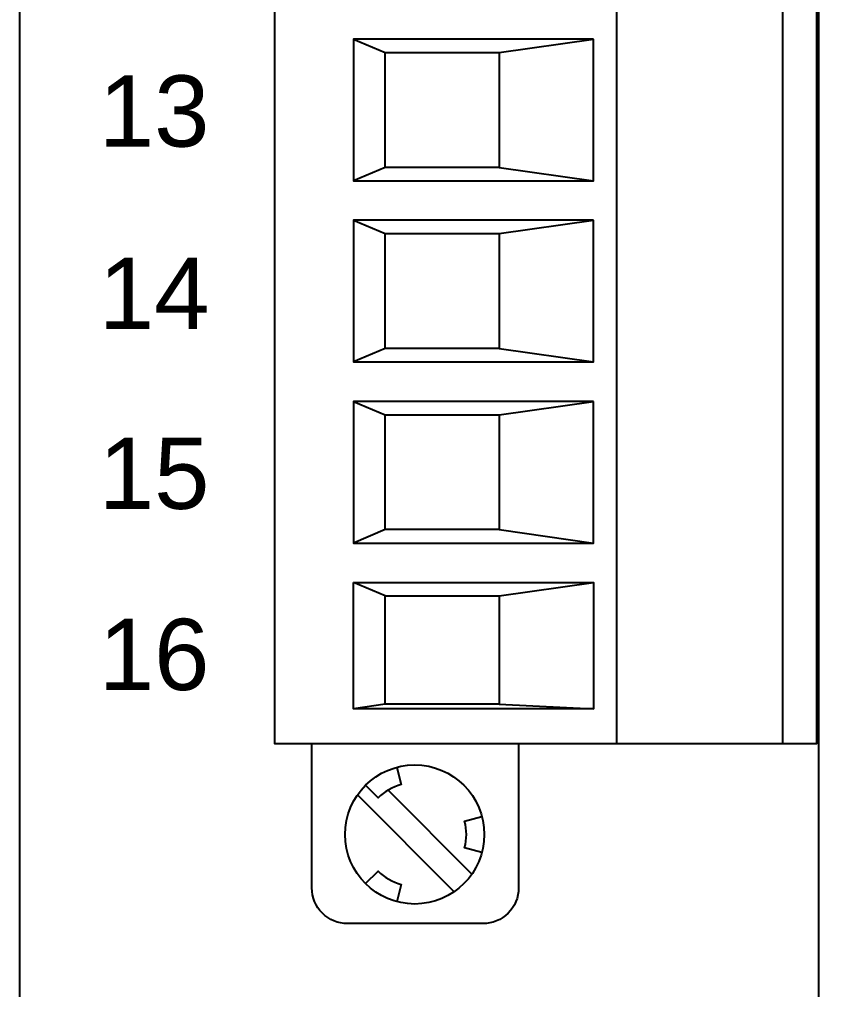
# Model space of a CAD drawing. Extents: x 1 to 47, y 1 to 35.
# Drawn here: x 37.605 to 38.491, y 12.353 to 13.424 of the extents above; entities that cross this region are included whole.
import ezdxf

# ---------------------------------------------------------------- set-up
doc = ezdxf.new("R2010")
doc.units = 0
doc.header["$MEASUREMENT"] = 0
for name, color, linetype in [('9_03__2__42_UNIVERSAL_BINA', 7, 'CONTINUOUS'), ('9_04__3__63_UNIVERSAL_BINA', 7, 'CONTINUOUS'), ('9_05__4__84_UNIVERSAL_BINA', 7, 'CONTINUOUS'), ('9_06__5__21_UNIVERSAL_BINA', 7, 'CONTINUOUS'), ('9_07__6__21_UNIVERSAL_BINA', 7, 'CONTINUOUS'), ('9_08__7__21_UNIVERSAL_BINA', 7, 'CONTINUOUS'), ('9_09__8__42_UNIVERSAL_BINA', 7, 'CONTINUOUS'), ('9_10__9__42_UNIVERSAL_BINA', 7, 'CONTINUOUS'), ('9_11__A__63_UNIVERSAL_BINA', 7, 'CONTINUOUS'), ('9_13__C__24_ELECTROMECHANI', 7, 'CONTINUOUS'), ('9_14__D__36_ELECTROMECHANI', 7, 'CONTINUOUS'), ('9_15__E__48_ELECTROMECHANI', 7, 'CONTINUOUS')]:
    doc.layers.add(name, color=color, linetype=linetype)
doc.styles.add('ARIAL', font='arial.ttf')

msp = doc.modelspace()

# ---------------------------------------------------------------- linework, layer by layer
at = {"layer": '9_03__2__42_UNIVERSAL_BINA'}
for points in [[(38.4875, 10.1348), (38.4875, 16.7075, -0.409111), (38.5649, 16.7863), (38.6646, 16.788, 0.409111), (38.773, 16.8982), (38.773, 17.0097, 0.404026), (38.735, 17.049), (38.33, 17.0632), (37.928, 17.0491, 0.404026), (37.89, 17.0098), (37.89, 16.8972, -0.409111), (37.7739, 16.7791), (37.6819, 16.7775, 0.409111), (37.6045, 16.6987), (37.6045, 10.1436, 0.409111)], [(38.1559, 12.6239), (38.1559, 12.4648, -0.414214), (38.1166, 12.4255), (37.967, 12.4255, -0.414214), (37.9276, 12.4648), (37.9276, 12.6239)], [(38.0213, 12.598), (38.0264, 12.579, 0.131652), (38.0008, 12.5642), (37.9869, 12.5782)], [(38.1153, 12.504), (38.0963, 12.5091, 0.131652), (38.0963, 12.5387), (38.1153, 12.5437)], [(37.9869, 12.4696), (38.0008, 12.4835, 0.131652), (38.0264, 12.4687), (38.0213, 12.4497)]]:
    msp.add_lwpolyline(points, format="xyb", dxfattribs=at)
for points in [[(38.4849, 14.2239), (38.4849, 12.6239), (37.8865, 12.6239), (37.8865, 14.2239)], [(38.2388, 13.4021), (37.9737, 13.4021), (37.9737, 13.2456), (38.2388, 13.2456)], [(38.0085, 13.3873), (38.1345, 13.3873), (38.1345, 13.2605), (38.0085, 13.2605)], [(38.2388, 13.2021), (37.9737, 13.2021), (37.9737, 13.0456), (38.2388, 13.0456)], [(38.0085, 13.1873), (38.1345, 13.1873), (38.1345, 13.0605), (38.0085, 13.0605)], [(38.2388, 13.0021), (37.9737, 13.0021), (37.9737, 12.8456), (38.2388, 12.8456)], [(38.0085, 12.9873), (38.1345, 12.9873), (38.1345, 12.8605), (38.0085, 12.8605)], [(37.9737, 12.8021), (38.2388, 12.8021), (38.2388, 12.6625), (37.9737, 12.6625)], [(38.0085, 12.7873), (38.1345, 12.7873), (38.1345, 12.6678), (38.0085, 12.6678)]]:
    msp.add_lwpolyline(points, close=True, dxfattribs=at)
for points in [[(38.2644, 12.6239), (38.2644, 14.2239)], [(38.4476, 14.2239), (38.4476, 12.6239)], [(37.9737, 13.4021), (38.0085, 13.3873)], [(38.1345, 13.3873), (38.2388, 13.4021)], [(38.0085, 13.2605), (37.9737, 13.2456)], [(38.1345, 13.2605), (38.2388, 13.2456)], [(37.9737, 13.2021), (38.0085, 13.1873)], [(38.1345, 13.1873), (38.2388, 13.2021)], [(38.0085, 13.0605), (37.9737, 13.0456)], [(38.1345, 13.0605), (38.2388, 13.0456)], [(37.9737, 13.0021), (38.0085, 12.9873)], [(38.1345, 12.9873), (38.2388, 13.0021)], [(38.0085, 12.8605), (37.9737, 12.8456)], [(38.1345, 12.8605), (38.2388, 12.8456)], [(38.0085, 12.7873), (37.9737, 12.8021)], [(38.1345, 12.7873), (38.2388, 12.8021)], [(38.0085, 12.6678), (37.9737, 12.6625)], [(38.1345, 12.6678), (38.2388, 12.6625)], [(38.0848, 12.4607), (37.978, 12.5675)], [(38.0117, 12.5728), (38.1043, 12.4802)]]:
    msp.add_lwpolyline(points, dxfattribs=at)
msp.add_circle((38.0412, 12.5239), 0.0768, dxfattribs=at)
at = {"layer": '9_04__3__63_UNIVERSAL_BINA'}
for points in [[(38.4875, 10.1348), (38.4875, 16.7075, -0.409111), (38.5649, 16.7863), (38.6646, 16.788, 0.409111), (38.773, 16.8982), (38.773, 17.0097, 0.404026), (38.735, 17.049), (38.33, 17.0632), (37.928, 17.0491, 0.404026), (37.89, 17.0098), (37.89, 16.8972, -0.409111), (37.7739, 16.7791), (37.6819, 16.7775, 0.409111), (37.6045, 16.6987), (37.6045, 10.1436, 0.409111)], [(38.1559, 12.6239), (38.1559, 12.4648, -0.414214), (38.1166, 12.4255), (37.967, 12.4255, -0.414214), (37.9276, 12.4648), (37.9276, 12.6239)], [(38.0213, 12.598), (38.0264, 12.579, 0.131652), (38.0008, 12.5642), (37.9869, 12.5782)], [(38.1153, 12.504), (38.0963, 12.5091, 0.131652), (38.0963, 12.5387), (38.1153, 12.5437)], [(37.9869, 12.4696), (38.0008, 12.4835, 0.131652), (38.0264, 12.4687), (38.0213, 12.4497)]]:
    msp.add_lwpolyline(points, format="xyb", dxfattribs=at)
for points in [[(38.4849, 14.2239), (38.4849, 12.6239), (37.8865, 12.6239), (37.8865, 14.2239)], [(38.2388, 13.4021), (37.9737, 13.4021), (37.9737, 13.2456), (38.2388, 13.2456)], [(38.0085, 13.3873), (38.1345, 13.3873), (38.1345, 13.2605), (38.0085, 13.2605)], [(38.2388, 13.2021), (37.9737, 13.2021), (37.9737, 13.0456), (38.2388, 13.0456)], [(38.0085, 13.1873), (38.1345, 13.1873), (38.1345, 13.0605), (38.0085, 13.0605)], [(38.2388, 13.0021), (37.9737, 13.0021), (37.9737, 12.8456), (38.2388, 12.8456)], [(38.0085, 12.9873), (38.1345, 12.9873), (38.1345, 12.8605), (38.0085, 12.8605)], [(37.9737, 12.8021), (38.2388, 12.8021), (38.2388, 12.6625), (37.9737, 12.6625)], [(38.0085, 12.7873), (38.1345, 12.7873), (38.1345, 12.6678), (38.0085, 12.6678)]]:
    msp.add_lwpolyline(points, close=True, dxfattribs=at)
for points in [[(38.2644, 12.6239), (38.2644, 14.2239)], [(38.4476, 14.2239), (38.4476, 12.6239)], [(37.9737, 13.4021), (38.0085, 13.3873)], [(38.1345, 13.3873), (38.2388, 13.4021)], [(38.0085, 13.2605), (37.9737, 13.2456)], [(38.1345, 13.2605), (38.2388, 13.2456)], [(37.9737, 13.2021), (38.0085, 13.1873)], [(38.1345, 13.1873), (38.2388, 13.2021)], [(38.0085, 13.0605), (37.9737, 13.0456)], [(38.1345, 13.0605), (38.2388, 13.0456)], [(37.9737, 13.0021), (38.0085, 12.9873)], [(38.1345, 12.9873), (38.2388, 13.0021)], [(38.0085, 12.8605), (37.9737, 12.8456)], [(38.1345, 12.8605), (38.2388, 12.8456)], [(38.0085, 12.7873), (37.9737, 12.8021)], [(38.1345, 12.7873), (38.2388, 12.8021)], [(38.0085, 12.6678), (37.9737, 12.6625)], [(38.1345, 12.6678), (38.2388, 12.6625)], [(38.0848, 12.4607), (37.978, 12.5675)], [(38.0117, 12.5728), (38.1043, 12.4802)]]:
    msp.add_lwpolyline(points, dxfattribs=at)
msp.add_circle((38.0412, 12.5239), 0.0768, dxfattribs=at)
at = {"layer": '9_05__4__84_UNIVERSAL_BINA'}
for points in [[(38.4875, 10.1348), (38.4875, 16.7075, -0.409111), (38.5649, 16.7863), (38.6646, 16.788, 0.409111), (38.773, 16.8982), (38.773, 17.0097, 0.404026), (38.735, 17.049), (38.33, 17.0632), (37.928, 17.0491, 0.404026), (37.89, 17.0098), (37.89, 16.8972, -0.409111), (37.7739, 16.7791), (37.6819, 16.7775, 0.409111), (37.6045, 16.6987), (37.6045, 10.1436, 0.409111)], [(38.1559, 12.6239), (38.1559, 12.4648, -0.414214), (38.1166, 12.4255), (37.967, 12.4255, -0.414214), (37.9276, 12.4648), (37.9276, 12.6239)], [(38.0213, 12.598), (38.0264, 12.579, 0.131652), (38.0008, 12.5642), (37.9869, 12.5782)], [(38.1153, 12.504), (38.0963, 12.5091, 0.131652), (38.0963, 12.5387), (38.1153, 12.5437)], [(37.9869, 12.4696), (38.0008, 12.4835, 0.131652), (38.0264, 12.4687), (38.0213, 12.4497)]]:
    msp.add_lwpolyline(points, format="xyb", dxfattribs=at)
for points in [[(38.4849, 14.2239), (38.4849, 12.6239), (37.8865, 12.6239), (37.8865, 14.2239)], [(38.2388, 13.4021), (37.9737, 13.4021), (37.9737, 13.2456), (38.2388, 13.2456)], [(38.0085, 13.3873), (38.1345, 13.3873), (38.1345, 13.2605), (38.0085, 13.2605)], [(38.2388, 13.2021), (37.9737, 13.2021), (37.9737, 13.0456), (38.2388, 13.0456)], [(38.0085, 13.1873), (38.1345, 13.1873), (38.1345, 13.0605), (38.0085, 13.0605)], [(38.2388, 13.0021), (37.9737, 13.0021), (37.9737, 12.8456), (38.2388, 12.8456)], [(38.0085, 12.9873), (38.1345, 12.9873), (38.1345, 12.8605), (38.0085, 12.8605)], [(37.9737, 12.8021), (38.2388, 12.8021), (38.2388, 12.6625), (37.9737, 12.6625)], [(38.0085, 12.7873), (38.1345, 12.7873), (38.1345, 12.6678), (38.0085, 12.6678)]]:
    msp.add_lwpolyline(points, close=True, dxfattribs=at)
for points in [[(38.2644, 12.6239), (38.2644, 14.2239)], [(38.4476, 14.2239), (38.4476, 12.6239)], [(37.9737, 13.4021), (38.0085, 13.3873)], [(38.1345, 13.3873), (38.2388, 13.4021)], [(38.0085, 13.2605), (37.9737, 13.2456)], [(38.1345, 13.2605), (38.2388, 13.2456)], [(37.9737, 13.2021), (38.0085, 13.1873)], [(38.1345, 13.1873), (38.2388, 13.2021)], [(38.0085, 13.0605), (37.9737, 13.0456)], [(38.1345, 13.0605), (38.2388, 13.0456)], [(37.9737, 13.0021), (38.0085, 12.9873)], [(38.1345, 12.9873), (38.2388, 13.0021)], [(38.0085, 12.8605), (37.9737, 12.8456)], [(38.1345, 12.8605), (38.2388, 12.8456)], [(38.0085, 12.7873), (37.9737, 12.8021)], [(38.1345, 12.7873), (38.2388, 12.8021)], [(38.0085, 12.6678), (37.9737, 12.6625)], [(38.1345, 12.6678), (38.2388, 12.6625)], [(38.0848, 12.4607), (37.978, 12.5675)], [(38.0117, 12.5728), (38.1043, 12.4802)]]:
    msp.add_lwpolyline(points, dxfattribs=at)
msp.add_circle((38.0412, 12.5239), 0.0768, dxfattribs=at)
at = {"layer": '9_06__5__21_UNIVERSAL_BINA'}
for points in [[(38.4875, 10.1348), (38.4875, 16.7075, -0.409111), (38.5649, 16.7863), (38.6646, 16.788, 0.409111), (38.773, 16.8982), (38.773, 17.0097, 0.404026), (38.735, 17.049), (38.33, 17.0632), (37.928, 17.0491, 0.404026), (37.89, 17.0098), (37.89, 16.8972, -0.409111), (37.7739, 16.7791), (37.6819, 16.7775, 0.409111), (37.6045, 16.6987), (37.6045, 10.1436, 0.409111)], [(38.1559, 12.6239), (38.1559, 12.4648, -0.414214), (38.1166, 12.4255), (37.967, 12.4255, -0.414214), (37.9276, 12.4648), (37.9276, 12.6239)], [(38.0213, 12.598), (38.0264, 12.579, 0.131652), (38.0008, 12.5642), (37.9869, 12.5782)], [(38.1153, 12.504), (38.0963, 12.5091, 0.131652), (38.0963, 12.5387), (38.1153, 12.5437)], [(37.9869, 12.4696), (38.0008, 12.4835, 0.131652), (38.0264, 12.4687), (38.0213, 12.4497)]]:
    msp.add_lwpolyline(points, format="xyb", dxfattribs=at)
for points in [[(38.4849, 14.2239), (38.4849, 12.6239), (37.8865, 12.6239), (37.8865, 14.2239)], [(38.2388, 13.4021), (37.9737, 13.4021), (37.9737, 13.2456), (38.2388, 13.2456)], [(38.0085, 13.3873), (38.1345, 13.3873), (38.1345, 13.2605), (38.0085, 13.2605)], [(38.2388, 13.2021), (37.9737, 13.2021), (37.9737, 13.0456), (38.2388, 13.0456)], [(38.0085, 13.1873), (38.1345, 13.1873), (38.1345, 13.0605), (38.0085, 13.0605)], [(38.2388, 13.0021), (37.9737, 13.0021), (37.9737, 12.8456), (38.2388, 12.8456)], [(38.0085, 12.9873), (38.1345, 12.9873), (38.1345, 12.8605), (38.0085, 12.8605)], [(37.9737, 12.8021), (38.2388, 12.8021), (38.2388, 12.6625), (37.9737, 12.6625)], [(38.0085, 12.7873), (38.1345, 12.7873), (38.1345, 12.6678), (38.0085, 12.6678)]]:
    msp.add_lwpolyline(points, close=True, dxfattribs=at)
for points in [[(38.2644, 12.6239), (38.2644, 14.2239)], [(38.4476, 14.2239), (38.4476, 12.6239)], [(37.9737, 13.4021), (38.0085, 13.3873)], [(38.1345, 13.3873), (38.2388, 13.4021)], [(38.0085, 13.2605), (37.9737, 13.2456)], [(38.1345, 13.2605), (38.2388, 13.2456)], [(37.9737, 13.2021), (38.0085, 13.1873)], [(38.1345, 13.1873), (38.2388, 13.2021)], [(38.0085, 13.0605), (37.9737, 13.0456)], [(38.1345, 13.0605), (38.2388, 13.0456)], [(37.9737, 13.0021), (38.0085, 12.9873)], [(38.1345, 12.9873), (38.2388, 13.0021)], [(38.0085, 12.8605), (37.9737, 12.8456)], [(38.1345, 12.8605), (38.2388, 12.8456)], [(38.0085, 12.7873), (37.9737, 12.8021)], [(38.1345, 12.7873), (38.2388, 12.8021)], [(38.0085, 12.6678), (37.9737, 12.6625)], [(38.1345, 12.6678), (38.2388, 12.6625)], [(38.0848, 12.4607), (37.978, 12.5675)], [(38.0117, 12.5728), (38.1043, 12.4802)]]:
    msp.add_lwpolyline(points, dxfattribs=at)
msp.add_circle((38.0412, 12.5239), 0.0768, dxfattribs=at)
at = {"layer": '9_07__6__21_UNIVERSAL_BINA'}
for points in [[(38.4875, 10.1348), (38.4875, 16.7075, -0.409111), (38.5649, 16.7863), (38.6646, 16.788, 0.409111), (38.773, 16.8982), (38.773, 17.0097, 0.404026), (38.735, 17.049), (38.33, 17.0632), (37.928, 17.0491, 0.404026), (37.89, 17.0098), (37.89, 16.8972, -0.409111), (37.7739, 16.7791), (37.6819, 16.7775, 0.409111), (37.6045, 16.6987), (37.6045, 10.1436, 0.409111)], [(38.1559, 12.6239), (38.1559, 12.4648, -0.414214), (38.1166, 12.4255), (37.967, 12.4255, -0.414214), (37.9276, 12.4648), (37.9276, 12.6239)], [(38.0213, 12.598), (38.0264, 12.579, 0.131652), (38.0008, 12.5642), (37.9869, 12.5782)], [(38.1153, 12.504), (38.0963, 12.5091, 0.131652), (38.0963, 12.5387), (38.1153, 12.5437)], [(37.9869, 12.4696), (38.0008, 12.4835, 0.131652), (38.0264, 12.4687), (38.0213, 12.4497)]]:
    msp.add_lwpolyline(points, format="xyb", dxfattribs=at)
for points in [[(38.4849, 14.2239), (38.4849, 12.6239), (37.8865, 12.6239), (37.8865, 14.2239)], [(38.2388, 13.4021), (37.9737, 13.4021), (37.9737, 13.2456), (38.2388, 13.2456)], [(38.0085, 13.3873), (38.1345, 13.3873), (38.1345, 13.2605), (38.0085, 13.2605)], [(38.2388, 13.2021), (37.9737, 13.2021), (37.9737, 13.0456), (38.2388, 13.0456)], [(38.0085, 13.1873), (38.1345, 13.1873), (38.1345, 13.0605), (38.0085, 13.0605)], [(38.2388, 13.0021), (37.9737, 13.0021), (37.9737, 12.8456), (38.2388, 12.8456)], [(38.0085, 12.9873), (38.1345, 12.9873), (38.1345, 12.8605), (38.0085, 12.8605)], [(37.9737, 12.8021), (38.2388, 12.8021), (38.2388, 12.6625), (37.9737, 12.6625)], [(38.0085, 12.7873), (38.1345, 12.7873), (38.1345, 12.6678), (38.0085, 12.6678)]]:
    msp.add_lwpolyline(points, close=True, dxfattribs=at)
for points in [[(38.2644, 12.6239), (38.2644, 14.2239)], [(38.4476, 14.2239), (38.4476, 12.6239)], [(37.9737, 13.4021), (38.0085, 13.3873)], [(38.1345, 13.3873), (38.2388, 13.4021)], [(38.0085, 13.2605), (37.9737, 13.2456)], [(38.1345, 13.2605), (38.2388, 13.2456)], [(37.9737, 13.2021), (38.0085, 13.1873)], [(38.1345, 13.1873), (38.2388, 13.2021)], [(38.0085, 13.0605), (37.9737, 13.0456)], [(38.1345, 13.0605), (38.2388, 13.0456)], [(37.9737, 13.0021), (38.0085, 12.9873)], [(38.1345, 12.9873), (38.2388, 13.0021)], [(38.0085, 12.8605), (37.9737, 12.8456)], [(38.1345, 12.8605), (38.2388, 12.8456)], [(38.0085, 12.7873), (37.9737, 12.8021)], [(38.1345, 12.7873), (38.2388, 12.8021)], [(38.0085, 12.6678), (37.9737, 12.6625)], [(38.1345, 12.6678), (38.2388, 12.6625)], [(38.0848, 12.4607), (37.978, 12.5675)], [(38.0117, 12.5728), (38.1043, 12.4802)]]:
    msp.add_lwpolyline(points, dxfattribs=at)
msp.add_circle((38.0412, 12.5239), 0.0768, dxfattribs=at)
at = {"layer": '9_08__7__21_UNIVERSAL_BINA'}
for points in [[(38.4875, 10.1348), (38.4875, 16.7075, -0.409111), (38.5649, 16.7863), (38.6646, 16.788, 0.409111), (38.773, 16.8982), (38.773, 17.0097, 0.404026), (38.735, 17.049), (38.33, 17.0632), (37.928, 17.0491, 0.404026), (37.89, 17.0098), (37.89, 16.8972, -0.409111), (37.7739, 16.7791), (37.6819, 16.7775, 0.409111), (37.6045, 16.6987), (37.6045, 10.1436, 0.409111)], [(38.1559, 12.6239), (38.1559, 12.4648, -0.414214), (38.1166, 12.4255), (37.967, 12.4255, -0.414214), (37.9276, 12.4648), (37.9276, 12.6239)], [(38.0213, 12.598), (38.0264, 12.579, 0.131652), (38.0008, 12.5642), (37.9869, 12.5782)], [(38.1153, 12.504), (38.0963, 12.5091, 0.131652), (38.0963, 12.5387), (38.1153, 12.5437)], [(37.9869, 12.4696), (38.0008, 12.4835, 0.131652), (38.0264, 12.4687), (38.0213, 12.4497)]]:
    msp.add_lwpolyline(points, format="xyb", dxfattribs=at)
for points in [[(38.4849, 14.2239), (38.4849, 12.6239), (37.8865, 12.6239), (37.8865, 14.2239)], [(38.2388, 13.4021), (37.9737, 13.4021), (37.9737, 13.2456), (38.2388, 13.2456)], [(38.0085, 13.3873), (38.1345, 13.3873), (38.1345, 13.2605), (38.0085, 13.2605)], [(38.2388, 13.2021), (37.9737, 13.2021), (37.9737, 13.0456), (38.2388, 13.0456)], [(38.0085, 13.1873), (38.1345, 13.1873), (38.1345, 13.0605), (38.0085, 13.0605)], [(38.2388, 13.0021), (37.9737, 13.0021), (37.9737, 12.8456), (38.2388, 12.8456)], [(38.0085, 12.9873), (38.1345, 12.9873), (38.1345, 12.8605), (38.0085, 12.8605)], [(37.9737, 12.8021), (38.2388, 12.8021), (38.2388, 12.6625), (37.9737, 12.6625)], [(38.0085, 12.7873), (38.1345, 12.7873), (38.1345, 12.6678), (38.0085, 12.6678)]]:
    msp.add_lwpolyline(points, close=True, dxfattribs=at)
for points in [[(38.2644, 12.6239), (38.2644, 14.2239)], [(38.4476, 14.2239), (38.4476, 12.6239)], [(37.9737, 13.4021), (38.0085, 13.3873)], [(38.1345, 13.3873), (38.2388, 13.4021)], [(38.0085, 13.2605), (37.9737, 13.2456)], [(38.1345, 13.2605), (38.2388, 13.2456)], [(37.9737, 13.2021), (38.0085, 13.1873)], [(38.1345, 13.1873), (38.2388, 13.2021)], [(38.0085, 13.0605), (37.9737, 13.0456)], [(38.1345, 13.0605), (38.2388, 13.0456)], [(37.9737, 13.0021), (38.0085, 12.9873)], [(38.1345, 12.9873), (38.2388, 13.0021)], [(38.0085, 12.8605), (37.9737, 12.8456)], [(38.1345, 12.8605), (38.2388, 12.8456)], [(38.0085, 12.7873), (37.9737, 12.8021)], [(38.1345, 12.7873), (38.2388, 12.8021)], [(38.0085, 12.6678), (37.9737, 12.6625)], [(38.1345, 12.6678), (38.2388, 12.6625)], [(38.0848, 12.4607), (37.978, 12.5675)], [(38.0117, 12.5728), (38.1043, 12.4802)]]:
    msp.add_lwpolyline(points, dxfattribs=at)
msp.add_circle((38.0412, 12.5239), 0.0768, dxfattribs=at)
at = {"layer": '9_09__8__42_UNIVERSAL_BINA'}
for points in [[(38.4875, 10.1348), (38.4875, 16.7075, -0.409111), (38.5649, 16.7863), (38.6646, 16.788, 0.409111), (38.773, 16.8982), (38.773, 17.0097, 0.404026), (38.735, 17.049), (38.33, 17.0632), (37.928, 17.0491, 0.404026), (37.89, 17.0098), (37.89, 16.8972, -0.409111), (37.7739, 16.7791), (37.6819, 16.7775, 0.409111), (37.6045, 16.6987), (37.6045, 10.1436, 0.409111)], [(38.1559, 12.6239), (38.1559, 12.4648, -0.414214), (38.1166, 12.4255), (37.967, 12.4255, -0.414214), (37.9276, 12.4648), (37.9276, 12.6239)], [(38.0213, 12.598), (38.0264, 12.579, 0.131652), (38.0008, 12.5642), (37.9869, 12.5782)], [(38.1153, 12.504), (38.0963, 12.5091, 0.131652), (38.0963, 12.5387), (38.1153, 12.5437)], [(37.9869, 12.4696), (38.0008, 12.4835, 0.131652), (38.0264, 12.4687), (38.0213, 12.4497)]]:
    msp.add_lwpolyline(points, format="xyb", dxfattribs=at)
for points in [[(38.4849, 14.2239), (38.4849, 12.6239), (37.8865, 12.6239), (37.8865, 14.2239)], [(38.2388, 13.4021), (37.9737, 13.4021), (37.9737, 13.2456), (38.2388, 13.2456)], [(38.0085, 13.3873), (38.1345, 13.3873), (38.1345, 13.2605), (38.0085, 13.2605)], [(38.2388, 13.2021), (37.9737, 13.2021), (37.9737, 13.0456), (38.2388, 13.0456)], [(38.0085, 13.1873), (38.1345, 13.1873), (38.1345, 13.0605), (38.0085, 13.0605)], [(38.2388, 13.0021), (37.9737, 13.0021), (37.9737, 12.8456), (38.2388, 12.8456)], [(38.0085, 12.9873), (38.1345, 12.9873), (38.1345, 12.8605), (38.0085, 12.8605)], [(37.9737, 12.8021), (38.2388, 12.8021), (38.2388, 12.6625), (37.9737, 12.6625)], [(38.0085, 12.7873), (38.1345, 12.7873), (38.1345, 12.6678), (38.0085, 12.6678)]]:
    msp.add_lwpolyline(points, close=True, dxfattribs=at)
for points in [[(38.2644, 12.6239), (38.2644, 14.2239)], [(38.4476, 14.2239), (38.4476, 12.6239)], [(37.9737, 13.4021), (38.0085, 13.3873)], [(38.1345, 13.3873), (38.2388, 13.4021)], [(38.0085, 13.2605), (37.9737, 13.2456)], [(38.1345, 13.2605), (38.2388, 13.2456)], [(37.9737, 13.2021), (38.0085, 13.1873)], [(38.1345, 13.1873), (38.2388, 13.2021)], [(38.0085, 13.0605), (37.9737, 13.0456)], [(38.1345, 13.0605), (38.2388, 13.0456)], [(37.9737, 13.0021), (38.0085, 12.9873)], [(38.1345, 12.9873), (38.2388, 13.0021)], [(38.0085, 12.8605), (37.9737, 12.8456)], [(38.1345, 12.8605), (38.2388, 12.8456)], [(38.0085, 12.7873), (37.9737, 12.8021)], [(38.1345, 12.7873), (38.2388, 12.8021)], [(38.0085, 12.6678), (37.9737, 12.6625)], [(38.1345, 12.6678), (38.2388, 12.6625)], [(38.0848, 12.4607), (37.978, 12.5675)], [(38.0117, 12.5728), (38.1043, 12.4802)]]:
    msp.add_lwpolyline(points, dxfattribs=at)
msp.add_circle((38.0412, 12.5239), 0.0768, dxfattribs=at)
at = {"layer": '9_10__9__42_UNIVERSAL_BINA'}
for points in [[(38.4875, 10.1348), (38.4875, 16.7075, -0.409111), (38.5649, 16.7863), (38.6646, 16.788, 0.409111), (38.773, 16.8982), (38.773, 17.0097, 0.404026), (38.735, 17.049), (38.33, 17.0632), (37.928, 17.0491, 0.404026), (37.89, 17.0098), (37.89, 16.8972, -0.409111), (37.7739, 16.7791), (37.6819, 16.7775, 0.409111), (37.6045, 16.6987), (37.6045, 10.1436, 0.409111)], [(38.1559, 12.6239), (38.1559, 12.4648, -0.414214), (38.1166, 12.4255), (37.967, 12.4255, -0.414214), (37.9276, 12.4648), (37.9276, 12.6239)], [(38.0213, 12.598), (38.0264, 12.579, 0.131652), (38.0008, 12.5642), (37.9869, 12.5782)], [(38.1153, 12.504), (38.0963, 12.5091, 0.131652), (38.0963, 12.5387), (38.1153, 12.5437)], [(37.9869, 12.4696), (38.0008, 12.4835, 0.131652), (38.0264, 12.4687), (38.0213, 12.4497)]]:
    msp.add_lwpolyline(points, format="xyb", dxfattribs=at)
for points in [[(38.4849, 14.2239), (38.4849, 12.6239), (37.8865, 12.6239), (37.8865, 14.2239)], [(38.2388, 13.4021), (37.9737, 13.4021), (37.9737, 13.2456), (38.2388, 13.2456)], [(38.0085, 13.3873), (38.1345, 13.3873), (38.1345, 13.2605), (38.0085, 13.2605)], [(38.2388, 13.2021), (37.9737, 13.2021), (37.9737, 13.0456), (38.2388, 13.0456)], [(38.0085, 13.1873), (38.1345, 13.1873), (38.1345, 13.0605), (38.0085, 13.0605)], [(38.2388, 13.0021), (37.9737, 13.0021), (37.9737, 12.8456), (38.2388, 12.8456)], [(38.0085, 12.9873), (38.1345, 12.9873), (38.1345, 12.8605), (38.0085, 12.8605)], [(37.9737, 12.8021), (38.2388, 12.8021), (38.2388, 12.6625), (37.9737, 12.6625)], [(38.0085, 12.7873), (38.1345, 12.7873), (38.1345, 12.6678), (38.0085, 12.6678)]]:
    msp.add_lwpolyline(points, close=True, dxfattribs=at)
for points in [[(38.2644, 12.6239), (38.2644, 14.2239)], [(38.4476, 14.2239), (38.4476, 12.6239)], [(37.9737, 13.4021), (38.0085, 13.3873)], [(38.1345, 13.3873), (38.2388, 13.4021)], [(38.0085, 13.2605), (37.9737, 13.2456)], [(38.1345, 13.2605), (38.2388, 13.2456)], [(37.9737, 13.2021), (38.0085, 13.1873)], [(38.1345, 13.1873), (38.2388, 13.2021)], [(38.0085, 13.0605), (37.9737, 13.0456)], [(38.1345, 13.0605), (38.2388, 13.0456)], [(37.9737, 13.0021), (38.0085, 12.9873)], [(38.1345, 12.9873), (38.2388, 13.0021)], [(38.0085, 12.8605), (37.9737, 12.8456)], [(38.1345, 12.8605), (38.2388, 12.8456)], [(38.0085, 12.7873), (37.9737, 12.8021)], [(38.1345, 12.7873), (38.2388, 12.8021)], [(38.0085, 12.6678), (37.9737, 12.6625)], [(38.1345, 12.6678), (38.2388, 12.6625)], [(38.0848, 12.4607), (37.978, 12.5675)], [(38.0117, 12.5728), (38.1043, 12.4802)]]:
    msp.add_lwpolyline(points, dxfattribs=at)
msp.add_circle((38.0412, 12.5239), 0.0768, dxfattribs=at)
at = {"layer": '9_11__A__63_UNIVERSAL_BINA'}
for points in [[(38.4875, 10.1348), (38.4875, 16.7075, -0.409111), (38.5649, 16.7863), (38.6646, 16.788, 0.409111), (38.773, 16.8982), (38.773, 17.0097, 0.404026), (38.735, 17.049), (38.33, 17.0632), (37.928, 17.0491, 0.404026), (37.89, 17.0098), (37.89, 16.8972, -0.409111), (37.7739, 16.7791), (37.6819, 16.7775, 0.409111), (37.6045, 16.6987), (37.6045, 10.1436, 0.409111)], [(38.1559, 12.6239), (38.1559, 12.4648, -0.414214), (38.1166, 12.4255), (37.967, 12.4255, -0.414214), (37.9276, 12.4648), (37.9276, 12.6239)], [(38.0213, 12.598), (38.0264, 12.579, 0.131652), (38.0008, 12.5642), (37.9869, 12.5782)], [(38.1153, 12.504), (38.0963, 12.5091, 0.131652), (38.0963, 12.5387), (38.1153, 12.5437)], [(37.9869, 12.4696), (38.0008, 12.4835, 0.131652), (38.0264, 12.4687), (38.0213, 12.4497)]]:
    msp.add_lwpolyline(points, format="xyb", dxfattribs=at)
for points in [[(38.4849, 14.2239), (38.4849, 12.6239), (37.8865, 12.6239), (37.8865, 14.2239)], [(38.2388, 13.4021), (37.9737, 13.4021), (37.9737, 13.2456), (38.2388, 13.2456)], [(38.0085, 13.3873), (38.1345, 13.3873), (38.1345, 13.2605), (38.0085, 13.2605)], [(38.2388, 13.2021), (37.9737, 13.2021), (37.9737, 13.0456), (38.2388, 13.0456)], [(38.0085, 13.1873), (38.1345, 13.1873), (38.1345, 13.0605), (38.0085, 13.0605)], [(38.2388, 13.0021), (37.9737, 13.0021), (37.9737, 12.8456), (38.2388, 12.8456)], [(38.0085, 12.9873), (38.1345, 12.9873), (38.1345, 12.8605), (38.0085, 12.8605)], [(37.9737, 12.8021), (38.2388, 12.8021), (38.2388, 12.6625), (37.9737, 12.6625)], [(38.0085, 12.7873), (38.1345, 12.7873), (38.1345, 12.6678), (38.0085, 12.6678)]]:
    msp.add_lwpolyline(points, close=True, dxfattribs=at)
for points in [[(38.2644, 12.6239), (38.2644, 14.2239)], [(38.4476, 14.2239), (38.4476, 12.6239)], [(37.9737, 13.4021), (38.0085, 13.3873)], [(38.1345, 13.3873), (38.2388, 13.4021)], [(38.0085, 13.2605), (37.9737, 13.2456)], [(38.1345, 13.2605), (38.2388, 13.2456)], [(37.9737, 13.2021), (38.0085, 13.1873)], [(38.1345, 13.1873), (38.2388, 13.2021)], [(38.0085, 13.0605), (37.9737, 13.0456)], [(38.1345, 13.0605), (38.2388, 13.0456)], [(37.9737, 13.0021), (38.0085, 12.9873)], [(38.1345, 12.9873), (38.2388, 13.0021)], [(38.0085, 12.8605), (37.9737, 12.8456)], [(38.1345, 12.8605), (38.2388, 12.8456)], [(38.0085, 12.7873), (37.9737, 12.8021)], [(38.1345, 12.7873), (38.2388, 12.8021)], [(38.0085, 12.6678), (37.9737, 12.6625)], [(38.1345, 12.6678), (38.2388, 12.6625)], [(38.0848, 12.4607), (37.978, 12.5675)], [(38.0117, 12.5728), (38.1043, 12.4802)]]:
    msp.add_lwpolyline(points, dxfattribs=at)
msp.add_circle((38.0412, 12.5239), 0.0768, dxfattribs=at)
at = {"layer": '9_13__C__24_ELECTROMECHANI'}
for points in [[(38.4875, 10.1348), (38.4875, 16.7075, -0.409111), (38.5649, 16.7863), (38.6646, 16.788, 0.409111), (38.773, 16.8982), (38.773, 17.0097, 0.404026), (38.735, 17.049), (38.33, 17.0632), (37.928, 17.0491, 0.404026), (37.89, 17.0098), (37.89, 16.8972, -0.409111), (37.7739, 16.7791), (37.6819, 16.7775, 0.409111), (37.6045, 16.6987), (37.6045, 10.1436, 0.409111)], [(38.1559, 12.6239), (38.1559, 12.4648, -0.414214), (38.1166, 12.4255), (37.967, 12.4255, -0.414214), (37.9276, 12.4648), (37.9276, 12.6239)], [(38.0213, 12.598), (38.0264, 12.579, 0.131652), (38.0008, 12.5642), (37.9869, 12.5782)], [(38.1153, 12.504), (38.0963, 12.5091, 0.131652), (38.0963, 12.5387), (38.1153, 12.5437)], [(37.9869, 12.4696), (38.0008, 12.4835, 0.131652), (38.0264, 12.4687), (38.0213, 12.4497)]]:
    msp.add_lwpolyline(points, format="xyb", dxfattribs=at)
for points in [[(38.4849, 14.2239), (38.4849, 12.6239), (37.8865, 12.6239), (37.8865, 14.2239)], [(38.2388, 13.4021), (37.9737, 13.4021), (37.9737, 13.2456), (38.2388, 13.2456)], [(38.0085, 13.3873), (38.1345, 13.3873), (38.1345, 13.2605), (38.0085, 13.2605)], [(38.2388, 13.2021), (37.9737, 13.2021), (37.9737, 13.0456), (38.2388, 13.0456)], [(38.0085, 13.1873), (38.1345, 13.1873), (38.1345, 13.0605), (38.0085, 13.0605)], [(38.2388, 13.0021), (37.9737, 13.0021), (37.9737, 12.8456), (38.2388, 12.8456)], [(38.0085, 12.9873), (38.1345, 12.9873), (38.1345, 12.8605), (38.0085, 12.8605)], [(37.9737, 12.8021), (38.2388, 12.8021), (38.2388, 12.6625), (37.9737, 12.6625)], [(38.0085, 12.7873), (38.1345, 12.7873), (38.1345, 12.6678), (38.0085, 12.6678)]]:
    msp.add_lwpolyline(points, close=True, dxfattribs=at)
for points in [[(38.2644, 12.6239), (38.2644, 14.2239)], [(38.4476, 14.2239), (38.4476, 12.6239)], [(37.9737, 13.4021), (38.0085, 13.3873)], [(38.1345, 13.3873), (38.2388, 13.4021)], [(38.0085, 13.2605), (37.9737, 13.2456)], [(38.1345, 13.2605), (38.2388, 13.2456)], [(37.9737, 13.2021), (38.0085, 13.1873)], [(38.1345, 13.1873), (38.2388, 13.2021)], [(38.0085, 13.0605), (37.9737, 13.0456)], [(38.1345, 13.0605), (38.2388, 13.0456)], [(37.9737, 13.0021), (38.0085, 12.9873)], [(38.1345, 12.9873), (38.2388, 13.0021)], [(38.0085, 12.8605), (37.9737, 12.8456)], [(38.1345, 12.8605), (38.2388, 12.8456)], [(38.0085, 12.7873), (37.9737, 12.8021)], [(38.1345, 12.7873), (38.2388, 12.8021)], [(38.0085, 12.6678), (37.9737, 12.6625)], [(38.1345, 12.6678), (38.2388, 12.6625)], [(38.0848, 12.4607), (37.978, 12.5675)], [(38.0117, 12.5728), (38.1043, 12.4802)]]:
    msp.add_lwpolyline(points, dxfattribs=at)
msp.add_circle((38.0412, 12.5239), 0.0768, dxfattribs=at)
at = {"layer": '9_14__D__36_ELECTROMECHANI'}
for points in [[(38.4875, 10.1348), (38.4875, 16.7075, -0.409111), (38.5649, 16.7863), (38.6646, 16.788, 0.409111), (38.773, 16.8982), (38.773, 17.0097, 0.404026), (38.735, 17.049), (38.33, 17.0632), (37.928, 17.0491, 0.404026), (37.89, 17.0098), (37.89, 16.8972, -0.409111), (37.7739, 16.7791), (37.6819, 16.7775, 0.409111), (37.6045, 16.6987), (37.6045, 10.1436, 0.409111)], [(38.1559, 12.6239), (38.1559, 12.4648, -0.414214), (38.1166, 12.4255), (37.967, 12.4255, -0.414214), (37.9276, 12.4648), (37.9276, 12.6239)], [(38.0213, 12.598), (38.0264, 12.579, 0.131652), (38.0008, 12.5642), (37.9869, 12.5782)], [(38.1153, 12.504), (38.0963, 12.5091, 0.131652), (38.0963, 12.5387), (38.1153, 12.5437)], [(37.9869, 12.4696), (38.0008, 12.4835, 0.131652), (38.0264, 12.4687), (38.0213, 12.4497)]]:
    msp.add_lwpolyline(points, format="xyb", dxfattribs=at)
for points in [[(38.4849, 14.2239), (38.4849, 12.6239), (37.8865, 12.6239), (37.8865, 14.2239)], [(38.2388, 13.4021), (37.9737, 13.4021), (37.9737, 13.2456), (38.2388, 13.2456)], [(38.0085, 13.3873), (38.1345, 13.3873), (38.1345, 13.2605), (38.0085, 13.2605)], [(38.2388, 13.2021), (37.9737, 13.2021), (37.9737, 13.0456), (38.2388, 13.0456)], [(38.0085, 13.1873), (38.1345, 13.1873), (38.1345, 13.0605), (38.0085, 13.0605)], [(38.2388, 13.0021), (37.9737, 13.0021), (37.9737, 12.8456), (38.2388, 12.8456)], [(38.0085, 12.9873), (38.1345, 12.9873), (38.1345, 12.8605), (38.0085, 12.8605)], [(37.9737, 12.8021), (38.2388, 12.8021), (38.2388, 12.6625), (37.9737, 12.6625)], [(38.0085, 12.7873), (38.1345, 12.7873), (38.1345, 12.6678), (38.0085, 12.6678)]]:
    msp.add_lwpolyline(points, close=True, dxfattribs=at)
for points in [[(38.2644, 12.6239), (38.2644, 14.2239)], [(38.4476, 14.2239), (38.4476, 12.6239)], [(37.9737, 13.4021), (38.0085, 13.3873)], [(38.1345, 13.3873), (38.2388, 13.4021)], [(38.0085, 13.2605), (37.9737, 13.2456)], [(38.1345, 13.2605), (38.2388, 13.2456)], [(37.9737, 13.2021), (38.0085, 13.1873)], [(38.1345, 13.1873), (38.2388, 13.2021)], [(38.0085, 13.0605), (37.9737, 13.0456)], [(38.1345, 13.0605), (38.2388, 13.0456)], [(37.9737, 13.0021), (38.0085, 12.9873)], [(38.1345, 12.9873), (38.2388, 13.0021)], [(38.0085, 12.8605), (37.9737, 12.8456)], [(38.1345, 12.8605), (38.2388, 12.8456)], [(38.0085, 12.7873), (37.9737, 12.8021)], [(38.1345, 12.7873), (38.2388, 12.8021)], [(38.0085, 12.6678), (37.9737, 12.6625)], [(38.1345, 12.6678), (38.2388, 12.6625)], [(38.0848, 12.4607), (37.978, 12.5675)], [(38.0117, 12.5728), (38.1043, 12.4802)]]:
    msp.add_lwpolyline(points, dxfattribs=at)
msp.add_circle((38.0412, 12.5239), 0.0768, dxfattribs=at)
at = {"layer": '9_15__E__48_ELECTROMECHANI'}
for points in [[(38.4875, 10.1348), (38.4875, 16.7075, -0.409111), (38.5649, 16.7863), (38.6646, 16.788, 0.409111), (38.773, 16.8982), (38.773, 17.0097, 0.404026), (38.735, 17.049), (38.33, 17.0632), (37.928, 17.0491, 0.404026), (37.89, 17.0098), (37.89, 16.8972, -0.409111), (37.7739, 16.7791), (37.6819, 16.7775, 0.409111), (37.6045, 16.6987), (37.6045, 10.1436, 0.409111)], [(38.1559, 12.6239), (38.1559, 12.4648, -0.414214), (38.1166, 12.4255), (37.967, 12.4255, -0.414214), (37.9276, 12.4648), (37.9276, 12.6239)], [(38.0213, 12.598), (38.0264, 12.579, 0.131652), (38.0008, 12.5642), (37.9869, 12.5782)], [(38.1153, 12.504), (38.0963, 12.5091, 0.131652), (38.0963, 12.5387), (38.1153, 12.5437)], [(37.9869, 12.4696), (38.0008, 12.4835, 0.131652), (38.0264, 12.4687), (38.0213, 12.4497)]]:
    msp.add_lwpolyline(points, format="xyb", dxfattribs=at)
for points in [[(38.4849, 14.2239), (38.4849, 12.6239), (37.8865, 12.6239), (37.8865, 14.2239)], [(38.2388, 13.4021), (37.9737, 13.4021), (37.9737, 13.2456), (38.2388, 13.2456)], [(38.0085, 13.3873), (38.1345, 13.3873), (38.1345, 13.2605), (38.0085, 13.2605)], [(38.2388, 13.2021), (37.9737, 13.2021), (37.9737, 13.0456), (38.2388, 13.0456)], [(38.0085, 13.1873), (38.1345, 13.1873), (38.1345, 13.0605), (38.0085, 13.0605)], [(38.2388, 13.0021), (37.9737, 13.0021), (37.9737, 12.8456), (38.2388, 12.8456)], [(38.0085, 12.9873), (38.1345, 12.9873), (38.1345, 12.8605), (38.0085, 12.8605)], [(37.9737, 12.8021), (38.2388, 12.8021), (38.2388, 12.6625), (37.9737, 12.6625)], [(38.0085, 12.7873), (38.1345, 12.7873), (38.1345, 12.6678), (38.0085, 12.6678)]]:
    msp.add_lwpolyline(points, close=True, dxfattribs=at)
for points in [[(38.2644, 12.6239), (38.2644, 14.2239)], [(38.4476, 14.2239), (38.4476, 12.6239)], [(37.9737, 13.4021), (38.0085, 13.3873)], [(38.1345, 13.3873), (38.2388, 13.4021)], [(38.0085, 13.2605), (37.9737, 13.2456)], [(38.1345, 13.2605), (38.2388, 13.2456)], [(37.9737, 13.2021), (38.0085, 13.1873)], [(38.1345, 13.1873), (38.2388, 13.2021)], [(38.0085, 13.0605), (37.9737, 13.0456)], [(38.1345, 13.0605), (38.2388, 13.0456)], [(37.9737, 13.0021), (38.0085, 12.9873)], [(38.1345, 12.9873), (38.2388, 13.0021)], [(38.0085, 12.8605), (37.9737, 12.8456)], [(38.1345, 12.8605), (38.2388, 12.8456)], [(38.0085, 12.7873), (37.9737, 12.8021)], [(38.1345, 12.7873), (38.2388, 12.8021)], [(38.0085, 12.6678), (37.9737, 12.6625)], [(38.1345, 12.6678), (38.2388, 12.6625)], [(38.0848, 12.4607), (37.978, 12.5675)], [(38.0117, 12.5728), (38.1043, 12.4802)]]:
    msp.add_lwpolyline(points, dxfattribs=at)
msp.add_circle((38.0412, 12.5239), 0.0768, dxfattribs=at)

# ---------------------------------------------------------------- texts
at = {"layer": '9_03__2__42_UNIVERSAL_BINA', "style": 'ARIAL'}
for s, p in [('13', (37.6922, 13.2834)), ('14', (37.6922, 13.0821)), ('15', (37.6922, 12.8834)), ('16', (37.6922, 12.6834))]:
    msp.add_text(s, height=0.07867, dxfattribs=at).set_placement(p)
at = {"layer": '9_04__3__63_UNIVERSAL_BINA', "style": 'ARIAL'}
for s, p in [('13', (37.6922, 13.2834)), ('14', (37.6922, 13.0821)), ('15', (37.6922, 12.8834)), ('16', (37.6922, 12.6834))]:
    msp.add_text(s, height=0.07867, dxfattribs=at).set_placement(p)
at = {"layer": '9_05__4__84_UNIVERSAL_BINA', "style": 'ARIAL'}
for s, p in [('13', (37.6922, 13.2834)), ('14', (37.6922, 13.0821)), ('15', (37.6922, 12.8834)), ('16', (37.6922, 12.6834))]:
    msp.add_text(s, height=0.07867, dxfattribs=at).set_placement(p)
at = {"layer": '9_06__5__21_UNIVERSAL_BINA', "style": 'ARIAL'}
for s, p in [('13', (37.6922, 13.2834)), ('14', (37.6922, 13.0821)), ('15', (37.6922, 12.8834)), ('16', (37.6922, 12.6834))]:
    msp.add_text(s, height=0.07867, dxfattribs=at).set_placement(p)
at = {"layer": '9_07__6__21_UNIVERSAL_BINA', "style": 'ARIAL'}
for s, p in [('13', (37.6922, 13.2834)), ('14', (37.6922, 13.0821)), ('15', (37.6922, 12.8834)), ('16', (37.6922, 12.6834))]:
    msp.add_text(s, height=0.07867, dxfattribs=at).set_placement(p)
at = {"layer": '9_08__7__21_UNIVERSAL_BINA', "style": 'ARIAL'}
for s, p in [('13', (37.6922, 13.2834)), ('14', (37.6922, 13.0821)), ('15', (37.6922, 12.8834)), ('16', (37.6922, 12.6834))]:
    msp.add_text(s, height=0.07867, dxfattribs=at).set_placement(p)
at = {"layer": '9_09__8__42_UNIVERSAL_BINA', "style": 'ARIAL'}
for s, p in [('13', (37.6922, 13.2834)), ('14', (37.6922, 13.0821)), ('15', (37.6922, 12.8834)), ('16', (37.6922, 12.6834))]:
    msp.add_text(s, height=0.07867, dxfattribs=at).set_placement(p)
at = {"layer": '9_10__9__42_UNIVERSAL_BINA', "style": 'ARIAL'}
for s, p in [('13', (37.6922, 13.2834)), ('14', (37.6922, 13.0821)), ('15', (37.6922, 12.8834)), ('16', (37.6922, 12.6834))]:
    msp.add_text(s, height=0.07867, dxfattribs=at).set_placement(p)
at = {"layer": '9_11__A__63_UNIVERSAL_BINA', "style": 'ARIAL'}
for s, p in [('13', (37.6922, 13.2834)), ('14', (37.6922, 13.0821)), ('15', (37.6922, 12.8834)), ('16', (37.6922, 12.6834))]:
    msp.add_text(s, height=0.07867, dxfattribs=at).set_placement(p)
at = {"layer": '9_13__C__24_ELECTROMECHANI', "style": 'ARIAL'}
for s, p in [('13', (37.6922, 13.2834)), ('14', (37.6922, 13.0821)), ('15', (37.6922, 12.8834)), ('16', (37.6922, 12.6834))]:
    msp.add_text(s, height=0.07867, dxfattribs=at).set_placement(p)
at = {"layer": '9_14__D__36_ELECTROMECHANI', "style": 'ARIAL'}
for s, p in [('13', (37.6922, 13.2834)), ('14', (37.6922, 13.0821)), ('15', (37.6922, 12.8834)), ('16', (37.6922, 12.6834))]:
    msp.add_text(s, height=0.07867, dxfattribs=at).set_placement(p)
at = {"layer": '9_15__E__48_ELECTROMECHANI', "style": 'ARIAL'}
for s, p in [('13', (37.6922, 13.2834)), ('14', (37.6922, 13.0821)), ('15', (37.6922, 12.8834)), ('16', (37.6922, 12.6834))]:
    msp.add_text(s, height=0.07867, dxfattribs=at).set_placement(p)

doc.saveas('drawing.dxf')
